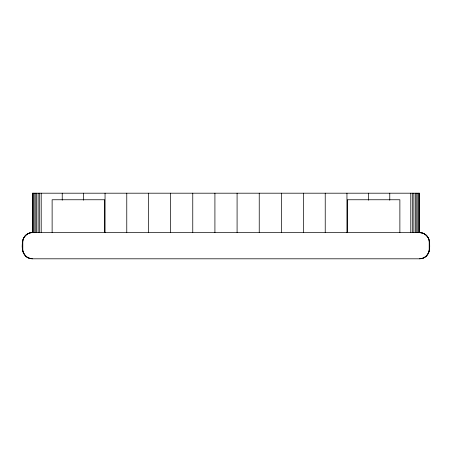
<?xml version="1.0" encoding="UTF-8"?>
<svg xmlns="http://www.w3.org/2000/svg" width="452" height="452" viewBox="0 0 452 452"><rect width="100%" height="100%" fill="white"/><g stroke="black" fill="none" stroke-linecap="round" stroke-linejoin="round"><path stroke-width="0.68" d="M429.4 248.967C429.513 254.227 424.818 258.917 419.558 258.804L32.442 258.804C23.979 258.94 20.978 249.397 22.6 242.402C22.493 237.142 27.182 232.452 32.442 232.56L419.558 232.56C423.417 232.531 427.112 234.983 428.609 238.532C430.818 245.622 430.315 256.849 421.394 258.629M22.6 242.402C22.617 237.82 26.069 233.56 30.606 232.735M429.315 249.594L429.383 249.154M22.781 240.617L22.832 240.311M429.168 251.058L429.219 250.753M25.589 235.339L23.391 238.532L22.798 240.447L22.798 250.922L23.397 252.837L25.589 256.024M426.411 256.024L428.603 252.837L429.202 250.922L429.202 240.447L428.609 238.532L426.411 235.339M25.481 235.441L27.521 233.882L29.894 232.899L32.442 232.56L32.442 193.196L419.558 193.196L419.558 232.56C424.823 232.526 429.434 237.136 429.4 242.402M426.518 255.922L424.479 257.487L422.106 258.471L419.558 258.804M419.558 232.56L423.23 233.272L426.518 235.441M421.236 232.729L421.552 232.774M32.442 258.804C27.176 258.838 22.566 254.233 22.6 248.967M419.733 232.577L420.19 232.644M30.431 258.589L30.77 258.646M30.606 258.629L27.069 257.205L25.481 255.922M419.371 193.196L419.371 232.56M418.823 193.196L418.823 232.56M417.936 193.196L417.936 232.56M416.772 193.196L416.772 232.56M415.394 193.196L415.394 232.56M413.879 193.196L413.879 232.56M412.314 193.196L412.314 232.56M410.789 193.196L410.789 232.56M399.873 232.56L399.873 199.756L347.385 199.756L347.385 232.56M389.765 193.196L389.765 200.225M368.476 193.196L368.476 200.225M346.95 193.196L346.95 232.56M325.231 193.196L325.231 232.56M303.348 193.196L303.348 232.56M281.342 193.196L281.342 232.56M259.239 193.196L259.239 232.56M237.085 193.196L237.085 232.56M214.915 193.196L214.915 232.56M192.761 193.196L192.761 232.56M170.658 193.196L170.658 232.56M148.651 193.196L148.651 232.56M126.769 193.196L126.769 232.56M105.05 193.196L105.05 232.56M104.615 232.56L104.615 199.756L52.127 199.756L52.127 232.56M83.524 193.196L83.524 200.225M62.235 193.196L62.235 200.225M41.211 193.196L41.211 232.56M39.686 193.196L39.686 232.56M38.121 193.196L38.121 232.56M36.606 193.196L36.606 232.56M35.228 193.196L35.228 232.56M34.064 193.196L34.064 232.56M33.177 193.196L33.177 232.56M32.629 193.196L32.629 232.56"/></g></svg>
